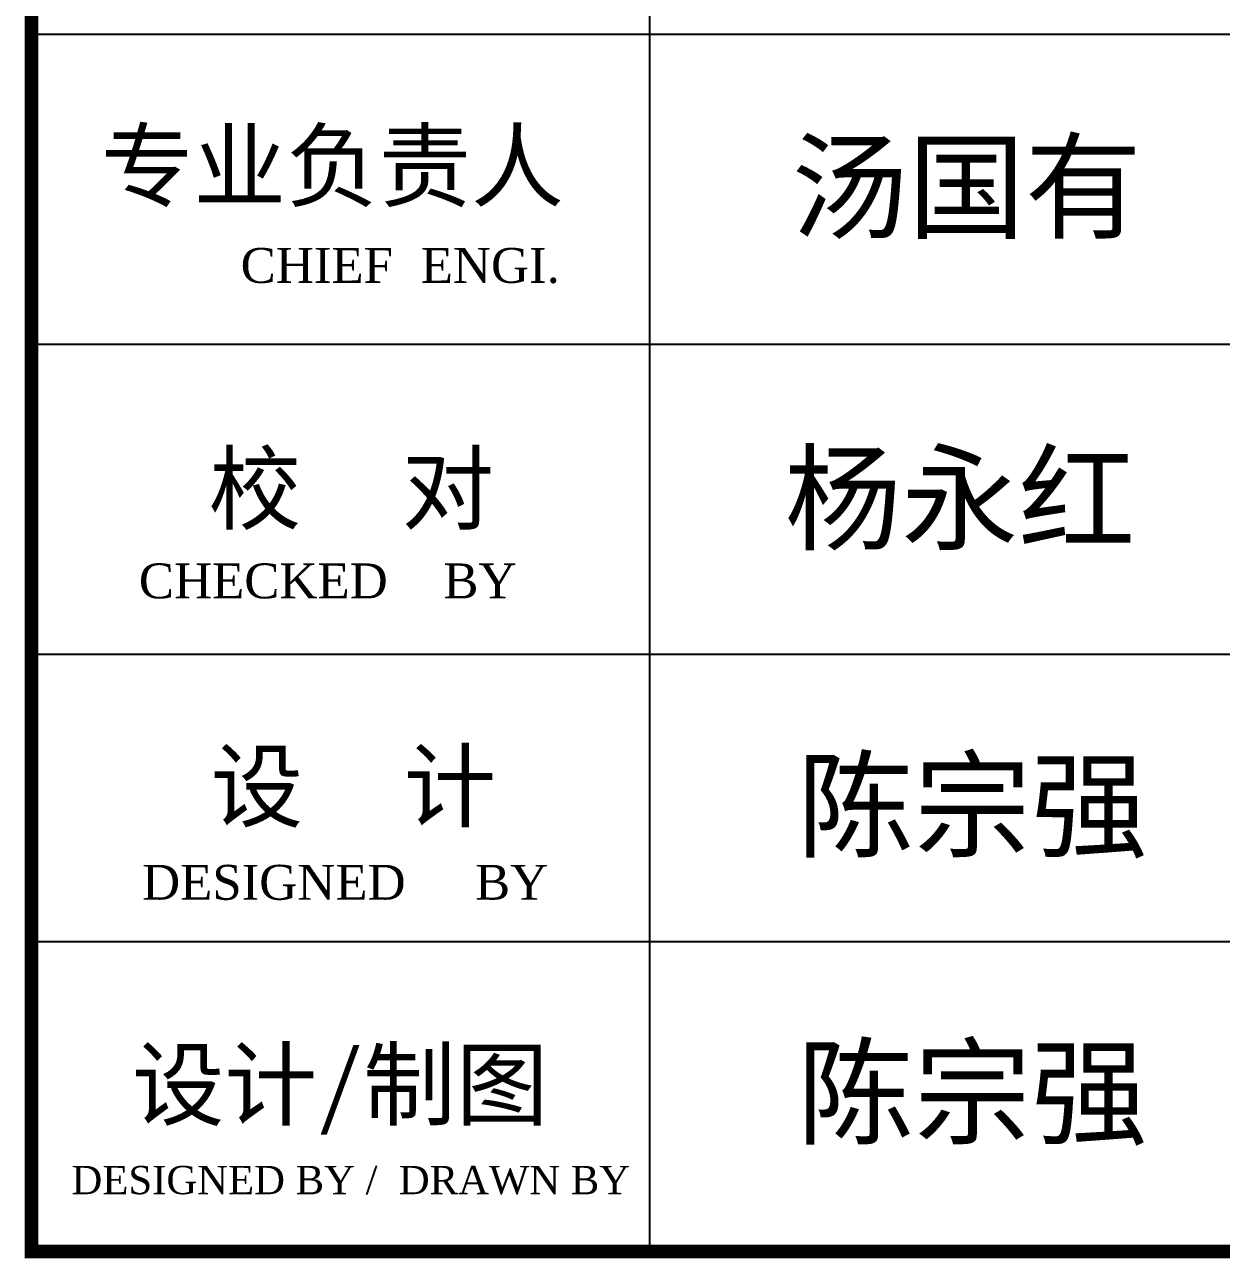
# Model space of a CAD drawing. Extents: x -2746917 to -971774, y -3334247 to -3250358.
# Drawn here: x -1102316 to -1099245, y -3309676 to -3306509 of the extents above; entities that cross this region are included whole.
import ezdxf

# ---------------------------------------------------------------- set-up
doc = ezdxf.new("R2010")
doc.units = 0
doc.header["$LTSCALE"] = 1000
doc.header["$MEASUREMENT"] = 0
doc.layers.get('0').update_dxf_attribs({"linetype": 'CONTINUOUS'})
doc.layers.add('PUB_TEXT', color=7, linetype='CONTINUOUS')
doc.layers.add('PUB_TITLE', color=4, linetype='CONTINUOUS')
doc.styles.add('GHF', font='times.ttf')
doc.styles.add('STYLE1', font='simhei.ttf', dxfattribs={"width": 0.8})

# ---------------------------------------------------------------- blocks, each defined once
blk = doc.blocks.new('A$C3E121A49')
at = {"layer": 'PUB_TITLE', "color": 4}
for p, q in [((-552.2, 581.1), (-552.2, -5786.4)), ((-2137.9, -2661.5), (3094.2, -2661.5)), ((-2137.9, -3457.4), (3094.2, -3457.4)), ((-2137.9, -4253.4), (3094.2, -4253.4)), ((-2137.9, -4990.5), (3094.2, -4990.5))]:
    blk.add_line(p, q, dxfattribs=at)
at = {"layer": 'PUB_TITLE', "color": 4, "const_width": 35.2}
blk.add_lwpolyline([(-2137.9, -5786.4), (3094.2, -5786.4), (3094.2, 581.1), (-2137.9, 581.1)], close=True, dxfattribs=at)
at = {"layer": 'PUB_TEXT'}
for s, height, style, p in [('专业负责人', 174.12, 'STYLE1', (-1959.8, -3086.3)), ('汤国有', 220, 'STYLE1', (-188.7, -3163.1)), ('CHIEF', 89.55, 'GHF', (-1601.3, -3299.9)), ('ENGI.', 89.55, 'GHF', (-1139.1, -3299.9)), ('校', 174.1, 'STYLE1', (-1683.6, -3915)), ('对', 174.1, 'STYLE1', (-1188.3, -3915)), ('杨永红', 220, 'STYLE1', (-205.9, -3962.7)), ('CHECKED', 89.55, 'GHF', (-1862.5, -4109.7)), ('BY', 89.55, 'GHF', (-1081.1, -4109.7)), ('设', 174.1, 'STYLE1', (-1678.3, -4678.7)), ('计', 174.1, 'STYLE1', (-1183, -4678.7)), ('陈宗强', 220, 'STYLE1', (-173.6, -4751.5)), ('DESIGNED', 89.55, 'GHF', (-1854.2, -4883.5)), ('BY', 89.55, 'GHF', (-999.8, -4883.5)), ('设计/制图', 174.12, 'STYLE1', (-1880.3, -5444.5)), ('陈宗强', 220, 'STYLE1', (-173.6, -5488.6))]:
    blk.add_text(s, height=height, dxfattribs=dict(at, style=style)).set_placement(p)
at = {"layer": 'PUB_TEXT', "insert": (-2035.3, -5566.8), "char_height": 72.535, "width": 2286.63, "attachment_point": 1, "style": 'GHF'}
blk.add_mtext('DESIGNED BY /  DRAWN BY', dxfattribs=at)

msp = doc.modelspace()

# ---------------------------------------------------------------- block references
at = {"ltscale": 1.5}
msp.add_blockref('A$C3E121A49', (-1100160.58, -3303872.21), dxfattribs=at)

doc.saveas('drawing.dxf')
